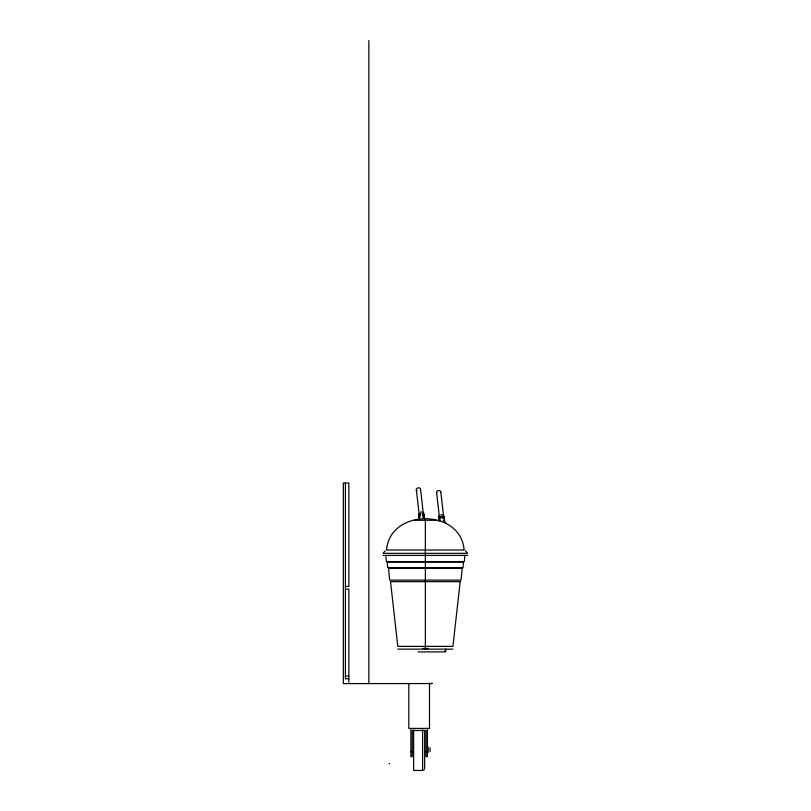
<?xml version="1.0" encoding="UTF-8"?>
<svg xmlns="http://www.w3.org/2000/svg" width="811" height="811" viewBox="0 0 811 811"><rect width="100%" height="100%" fill="white"/><g stroke="black" fill="none" stroke-linecap="round" stroke-linejoin="round"><path stroke-width="1.22" d="M418.456 515.776L420.24 513.88M438.71 518.533C438.731 515.684 445.239 515.705 444.296 518.756M422.866 516.191C421.416 514.62 425.187 516.1 424.102 517.317M418.517 517.094L420.483 515.522L419.905 516.07M438.771 519.851L440.738 518.28L440.261 518.624M464.885 555.413L464.328 561.587L386.391 561.587L385.833 555.413M386.654 549.331C390.456 508.548 460.253 508.548 464.064 549.331M418.557 513.525L418.952 515.522M444.205 517.56L444.195 515.999M424.041 515.999L424.244 515.107L423.139 514.002M444.357 520.074C445.655 518.928 441.813 517.753 443.029 518.543M419.956 517.54L418.76 518.006M440.211 520.297L438.812 521.017M430.063 751.726L430.063 747.823M424.386 769.416L423.636 770.176M423.575 515.279L424.143 514.275L423.555 512.795M439.187 515.796L438.619 516.8L439.207 518.28M419.926 514.468L420.737 513.91M385.184 550.902L383.056 553.345L467.663 553.345L465.524 550.902M440.373 517.002L442.938 517.104M414.796 520.277L435.912 520.277M443.647 522.172L445.614 522.172L445.614 523.034M386.502 550.02L464.216 550.02M383.056 555.413L467.663 555.413M345.405 586.424L348.852 586.424L348.852 483.042L343.337 483.042L343.337 683.602L431.918 683.561M345.405 589.181L348.852 589.181L348.852 682.223M422.602 648.455L428.117 648.455M397.785 649.145L452.923 649.145M445.006 651L445.614 651M444.894 651.213L445.614 651.213M418.04 651.902L445.614 651.902L445.614 649.145M345.405 676.029L348.852 676.029M348.852 678.787L345.405 678.787L345.405 483.042M429.495 683.42L432.253 683.42M410.883 751.554L412.262 751.554M426.049 751.554L427.427 751.554M389.006 763.648L389.696 763.648M422.217 513.971L422.784 514.59M424.163 517.976L422.926 517.499M444.6 520.986L443.171 520.256M440.779 491.831L443.536 516.019M436.602 492.49L439.359 516.668M420.524 489.074L423.281 513.262M416.347 489.732L419.105 513.91M429.495 683.602L429.495 728.41L408.815 728.41L408.815 683.602M428.117 747.012L428.117 752.527M427.448 728.41L427.427 756.663L426.049 756.663L426.049 730.478L412.262 730.478L412.262 756.663L410.883 756.663L410.883 728.41M425.359 519.415L425.359 649.145M424.67 731.167L424.67 768.382M422.602 729.799L422.602 770.45L413.64 770.45L413.64 729.799M368.853 40.55L368.853 683.602M417.178 490.726A2.109 1.571 -6.5 0 1 417.614 487.989A2.109 1.571 -6.5 0 1 420.534 489.489M420.372 512.197A2.109 1.551 -6.2 0 1 422.46 512.278M436.754 492.875A2.109 1.571 -6.5 0 1 438.396 490.604A2.109 1.571 -6.5 0 1 440.789 492.236M440.626 514.955A2.109 1.551 -6.2 0 1 442.715 515.036M462.179 568.126L461.094 580.118L389.625 580.118L388.54 568.126L462.179 568.126M463.497 562.114L462.99 567.761L387.729 567.761L387.222 562.114L463.497 562.114M460.192 581.649L452.923 646.387L397.785 646.387L390.527 581.649L460.192 581.649"/></g></svg>
